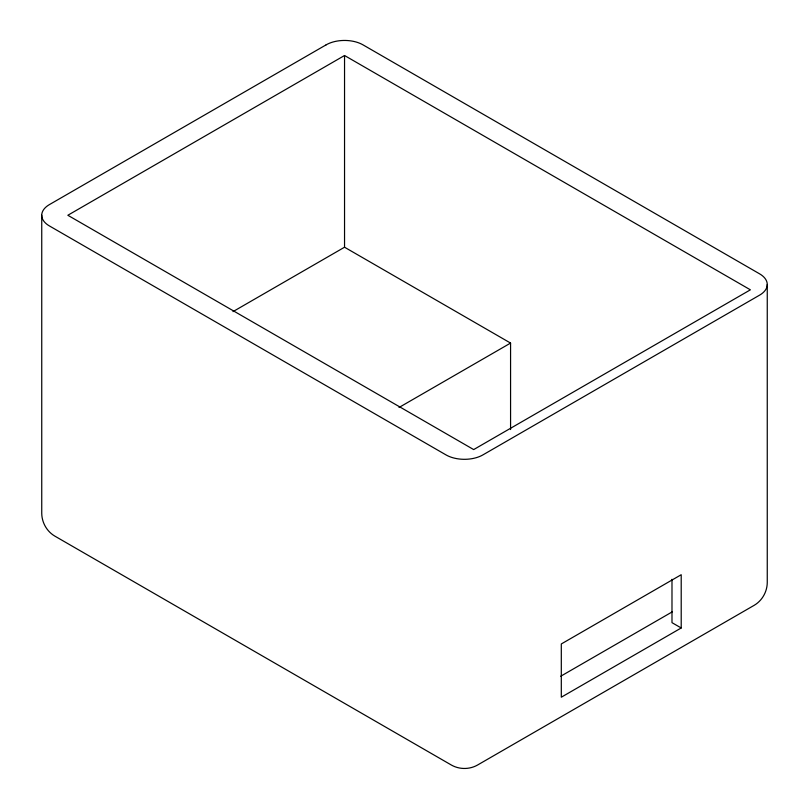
<?xml version="1.0" encoding="UTF-8"?>
<svg xmlns="http://www.w3.org/2000/svg" width="809" height="809" viewBox="0 0 809 809"><rect width="100%" height="100%" fill="white"/><g stroke="black" fill="none" stroke-linecap="round" stroke-linejoin="round"><path stroke-width="1.21" d="M344.543 55.508L67.835 215.265L473.68 449.582L750.388 289.824L344.543 55.508L344.543 247.22L510.57 343.077L510.57 429.539M232.992 311.627L344.543 247.22M399.009 407.483L510.57 343.077M560.698 676.253L672.259 611.847M681.208 627.976L561.304 697.206L561.304 643.954L681.208 574.724L681.208 627.976L671.986 622.657L671.986 579.305M767.256 284.495L767.256 582.713C767.094 591.875 762.139 600.652 754.21 605.304L477.502 765.061C469.493 769.602 459.411 769.602 451.412 765.061L54.79 536.084C46.861 531.432 41.906 522.644 41.744 513.482L41.744 215.265M326.098 44.859L49.389 204.616A26.09 15.058 0 0 0 49.389 225.923L446.002 454.901A26.09 15.058 0 0 0 482.902 454.901L759.611 295.143A26.09 15.058 0 0 0 759.611 273.846L362.998 44.859A26.09 15.058 0 0 0 326.098 44.859"/></g></svg>
